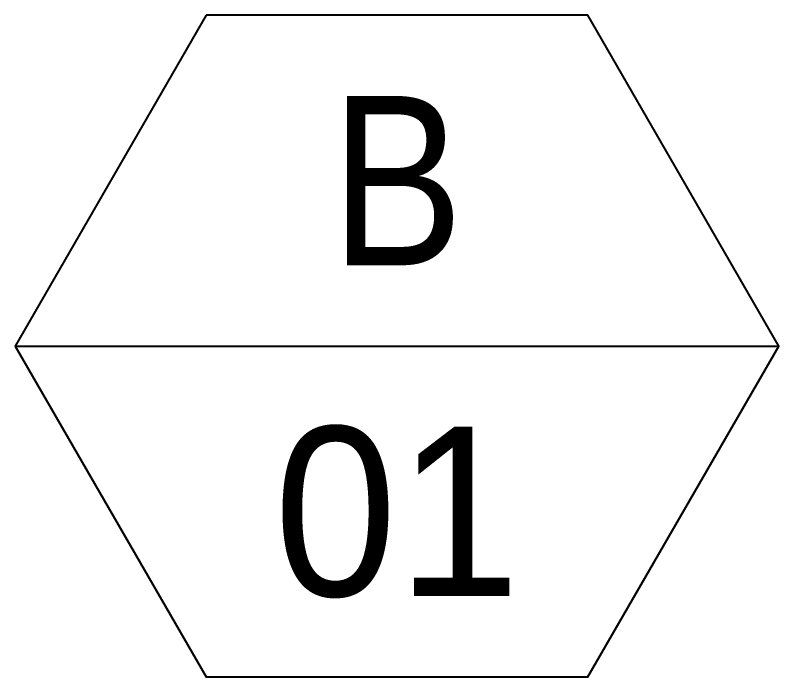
# Model space of a CAD drawing. Header units: millimetres. Extents: x 169673 to 334584, y 156879 to 224061.
# Drawn here: x 276046 to 276574, y 217638 to 218095 of the extents above; entities that cross this region are included whole.
import ezdxf
from ezdxf.enums import TextEntityAlignment as Align

# ---------------------------------------------------------------- set-up
doc = ezdxf.new("R2010")
doc.units = ezdxf.units.MM
doc.header["$LTSCALE"] = 40
doc.header["$MEASUREMENT"] = 0
doc.layers.add('해성', color=4, linetype='CONTINUOUS')
doc.styles.add('돋움', font='')
doc.styles.get('돋움').set_extended_font_data('Dotum')

# ---------------------------------------------------------------- blocks, each defined once
blk = doc.blocks.new('장비번호')
at = {"layer": '해성', "color": 1}
blk.add_line((76658.9, -138013), (77674, -138013), dxfattribs=at)
blk.add_lwpolyline([(76912.7, -137573.4), (76658.9, -138013), (76912.7, -138452.5), (77420.2, -138452.5), (77674, -138013), (77420.2, -137573.4)], close=True, dxfattribs=at)

msp = doc.modelspace()

# ---------------------------------------------------------------- block references
at = {"layer": '해성', "color": 2, "xscale": 0.5200000000008956, "yscale": 0.5200000000008956, "zscale": 0.5200000000008956}
msp.add_blockref('장비번호', (236183.75, 289633.46, -22750101.08), dxfattribs=at)

# ---------------------------------------------------------------- texts
at = {"layer": '해성', "color": 2, "style": '돋움', "width": 0.9}
msp.add_text('B', height=117, dxfattribs=at).set_placement((276310.31, 217981, -22750101.08), align=Align.MIDDLE_CENTER)
at = {"layer": '해성', "color": 2, "style": '돋움'}
msp.add_text('01', height=117, dxfattribs=at).set_placement((276310.31, 217752.43, -22750101.08), align=Align.MIDDLE_CENTER)

doc.saveas('drawing.dxf')
